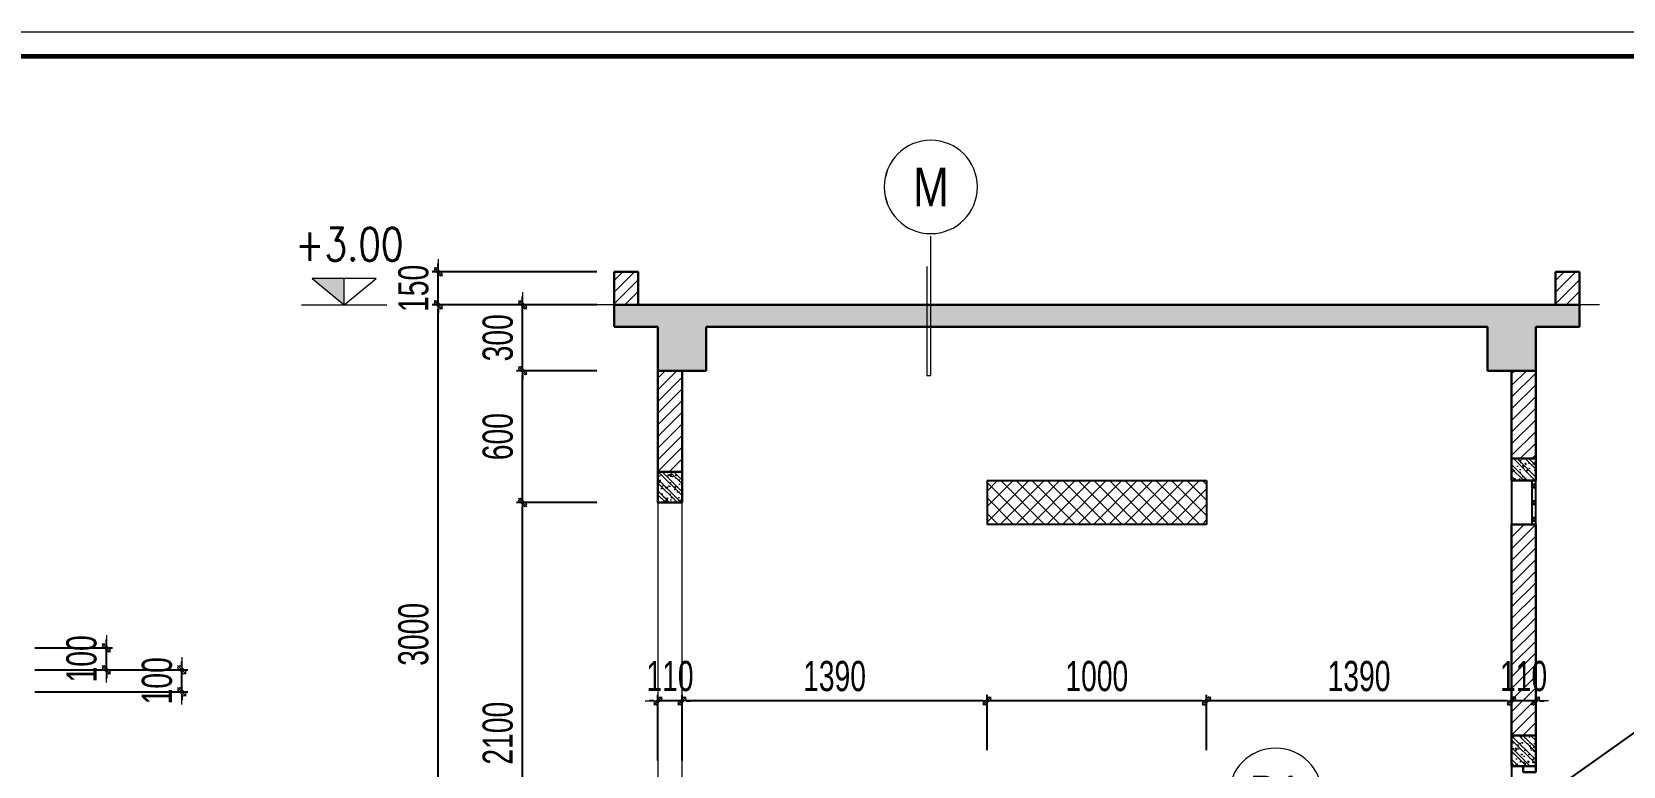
# Model space of a CAD drawing. Header units: millimetres. Extents: x 105214 to 359741, y -482084 to -322745.
# Drawn here: x 232427 to 239679, y -465825 to -462482 of the extents above; entities that cross this region are included whole.
import ezdxf
from ezdxf.enums import TextEntityAlignment as Align

# ---------------------------------------------------------------- set-up
doc = ezdxf.new("R2010")
doc.units = ezdxf.units.MM
doc.header["$LTSCALE"] = 20
doc.header["$MEASUREMENT"] = 0
doc.header["$PDMODE"] = 32
doc.linetypes.add('ACAD_ISO07W100', pattern=[3, 0, -3])
doc.linetypes.add('DASHDOT', pattern=[1, 0.5, -0.25, 0, -0.25])
doc.layers.get('Defpoints').update_dxf_attribs({"color": 1})
for name, color, linetype, lineweight in [('A-WIPEOUT', 254, 'ACAD_ISO07W100', 0), ('EG Hatch', 252, 'Continuous', 9), ('ISO', 153, 'Continuous', 13), ('LC Dim', 8, 'Continuous', 18), ('LC Hatch', 252, 'Continuous', 9), ('LC ISO', 153, 'Continuous', 13), ('LC Net dam 1', 30, 'Continuous', 30), ('LC Net manh', 16, 'Continuous', 5), ('LC Net thay', 7, 'Continuous', 25), ('LC Net truc', 8, 'DASHDOT', 13), ('LC Text1', 3, 'Continuous', 20), ('LC Text2', 7, 'Continuous', 25)]:
    doc.layers.add(name, color=color, linetype=linetype, lineweight=lineweight)
doc.layers.add('KCS_Plotter', color=11, linetype='Continuous', plot=False)
doc.layers.add('Khungten_LCDI', color=7, linetype='Continuous')
doc.styles.add('General text 2', font='arial.ttf')
doc.styles.add('HOATBIF', font='hoatbif.shx', dxfattribs={"width": 0.7})
doc.styles.add('Khungten', font='VHAVAN.TTF', dxfattribs={"width": 0.9, "height": 5000})
doc.styles.add('T1', font='Vnsimli.shx', dxfattribs={"width": 0.8})
doc.styles.add('Title', font='VHBLACK.TTF', dxfattribs={"width": 0.8})
doc.dimstyles.new('1-100(1-50)', dxfattribs={"dimscale": 50, "dimtxt": 2.5, "dimasz": 0.35, "dimexe": 0.5, "dimexo": 0, "dimgap": 0.8, "dimtad": 1, "dimdec": 0, "dimzin": 0, "dimdsep": 46, "dimtxsty": 'HOATBIF', "dimblk1": 'DOT', "dimblk2": 'DOT', "dimsah": 1, "dimcen": -1, "dimdle": 1, "dimclrd": 256, "dimclre": 256, "dimclrt": 4, "dimadec": 3, "dimazin": 2, "dimtfac": 0.333333, "dimtdec": 0, "dimtix": 1, "dimtmove": 2, "dimatfit": 3, "dimldrblk": 'DOT', "dimfxl": 1, "dimtvp": 0.833333, "dimtolj": 1, "dimtzin": 0, "dimarcsym": 0})

# ---------------------------------------------------------------- blocks, each defined once
blk = doc.blocks.new('Nha o can bo nhan vien Trung doan')
at = {"layer": 'Defpoints', "lineweight": 0}
blk.add_lwpolyline([(-1200, -14850), (-1200, 14850), (40800, 14850), (40800, -14850)], close=True, dxfattribs=at)
at = {"layer": 'Khungten_LCDI', "color": 5, "lineweight": 60}
blk.add_lwpolyline([(0, -14650), (0, 14650), (40600, 14650), (40600, -14650)], close=True, dxfattribs=at)
at = {"color": 7, "style": 'Khungten', "width": 0.8}
for tag, p in [('REVISION', (39499, -10746)), ('NGAYHT', (39546, -11609))]:
    blk.add_attdef(tag, text='', height=200, dxfattribs=at).set_placement(p, align=Align.CENTER)
at = {"layer": 'LC Text1', "style": 'Title', "width": 1.485915}
for tag, p, p2 in [('TENBANVE1', (36913, -8886), (40339, -8886)), ('TENBANVE2', (36913, -9562), (40339, -9562))]:
    blk.add_attdef(tag, text='', height=250, dxfattribs=at).set_placement(p, p2, align=Align.FIT)
at = {"layer": 'LC Text1', "style": 'Title', "width": 0.7}
blk.add_attdef('SOBANVE', text='', height=250, dxfattribs=at).set_placement((39562, -13896), align=Align.CENTER)
blk = doc.blocks.new('*U14')
at = {"layer": 'A-WIPEOUT'}
blk.add_lwpolyline([(0, 4.25), (-2.5, 3.44), (-4.04, 1.31), (-4.04, -1.31), (-2.5, -3.44), (0, -4.25), (2.5, -3.44), (4.04, -1.31), (4.04, 1.31), (2.5, 3.44)], close=True, dxfattribs=at)
at = {"layer": 'LC Text1', "style": 'General text 2', "width": 0.8, "flags": 8}
blk.add_attdef('SYMBOL', text='', height=3.5, dxfattribs=at).set_placement((0, 0), align=Align.MIDDLE_CENTER)
blk.add_wipeout([(0, 4.25), (-2.5, 3.44), (-4.04, 1.31), (-4.04, -1.31), (-2.5, -3.44), (0, -4.25), (2.5, -3.44), (4.04, -1.31), (4.04, 1.31), (2.5, 3.44)]).dxf.layer = 'A-WIPEOUT'
at = {"layer": 'LC ISO'}
blk.add_circle((0, 0), 4.25, dxfattribs=at)
blk = doc.blocks.new('DOT')
at = {"layer": 'LC Dim', "color": 4}
blk.add_line((-1, -1), (1, 1), dxfattribs=at)
at = {"layer": 'LC Dim'}
blk.add_line((-3, 0), (3, 0), dxfattribs=at)
at = {"layer": 'LC Dim', "color": 4}
blk.add_lwpolyline([(0.5, 1), (-1, -0.5), (-0.5, -1), (1, 0.5)], close=True, dxfattribs=at)
blk = doc.blocks.new('*D375')
at = {"layer": 'Defpoints', "color": 0, "transparency": 16777216}
for p in [(237780, -465527.9), (237780, -465752.5), (239170, -465752.5)]:
    blk.add_point(p, dxfattribs=at)
at = {"layer": 'LC Dim', "lineweight": -2, "transparency": 16777216}
for p, q in [((237780, -465752.5), (237780, -465500.4)), ((239150.8, -465527.9), (237799.3, -465527.9)), ((239170, -465752.5), (239170, -465500.4))]:
    blk.add_line(p, q, dxfattribs=at)
at = {"layer": 'LC Dim', "lineweight": -2, "transparency": 16777216, "xscale": 19.25, "yscale": 19.25, "zscale": 19.25, "rotation": 180}
blk.add_blockref('DOT', (237780, -465527.9), dxfattribs=at)
at = {"layer": 'LC Dim', "lineweight": -2, "transparency": 16777216, "xscale": 19.25, "yscale": 19.25, "zscale": 19.25}
blk.add_blockref('DOT', (239170, -465527.9), dxfattribs=at)
at = {"layer": 'LC Dim', "color": 4, "transparency": 16777216, "insert": (238475, -465415.2), "char_height": 137.5, "attachment_point": 5, "style": 'HOATBIF'}
blk.add_mtext('\\A1;1390', dxfattribs=at)
blk = doc.blocks.new('_Dot')
at = {"color": 0, "linetype": 'ByBlock', "lineweight": -2}
blk.add_line((-0.5, 0), (-1, 0), dxfattribs=at)
at = {"color": 0, "linetype": 'ByBlock', "const_width": 0.5}
blk.add_lwpolyline([(-0.25, 0, 1), (0.25, 0, 1)], format="xyb", close=True, dxfattribs=at)
blk = doc.blocks.new('*D376')
at = {"layer": 'Defpoints', "color": 0, "transparency": 16777216}
for p in [(236780, -465527.9), (236780, -465752.5), (237780, -465752.5)]:
    blk.add_point(p, dxfattribs=at)
at = {"layer": 'LC Dim', "lineweight": -2, "transparency": 16777216}
for p, q in [((236780, -465752.5), (236780, -465500.4)), ((237760.8, -465527.9), (236799.3, -465527.9)), ((237780, -465752.5), (237780, -465500.4))]:
    blk.add_line(p, q, dxfattribs=at)
at = {"layer": 'LC Dim', "lineweight": -2, "transparency": 16777216, "xscale": 19.25, "yscale": 19.25, "zscale": 19.25, "rotation": 180}
blk.add_blockref('DOT', (236780, -465527.9), dxfattribs=at)
at = {"layer": 'LC Dim', "lineweight": -2, "transparency": 16777216, "xscale": 19.25, "yscale": 19.25, "zscale": 19.25}
blk.add_blockref('DOT', (237780, -465527.9), dxfattribs=at)
at = {"layer": 'LC Dim', "color": 4, "transparency": 16777216, "insert": (237280, -465415.2), "char_height": 137.5, "attachment_point": 5, "style": 'HOATBIF'}
blk.add_mtext('\\A1;1000', dxfattribs=at)
blk = doc.blocks.new('*D377')
at = {"layer": 'Defpoints', "color": 0, "transparency": 16777216}
for p in [(235390, -465527.9), (235390, -465752.5), (236780, -465752.5)]:
    blk.add_point(p, dxfattribs=at)
at = {"layer": 'LC Dim', "lineweight": -2, "transparency": 16777216}
for p, q in [((235390, -465752.5), (235390, -465500.4)), ((236760.8, -465527.9), (235409.3, -465527.9)), ((236780, -465752.5), (236780, -465500.4))]:
    blk.add_line(p, q, dxfattribs=at)
at = {"layer": 'LC Dim', "lineweight": -2, "transparency": 16777216, "xscale": 19.25, "yscale": 19.25, "zscale": 19.25, "rotation": 180}
blk.add_blockref('DOT', (235390, -465527.9), dxfattribs=at)
at = {"layer": 'LC Dim', "lineweight": -2, "transparency": 16777216, "xscale": 19.25, "yscale": 19.25, "zscale": 19.25}
blk.add_blockref('DOT', (236780, -465527.9), dxfattribs=at)
at = {"layer": 'LC Dim', "color": 4, "transparency": 16777216, "insert": (236085, -465415.2), "char_height": 137.5, "attachment_point": 5, "style": 'HOATBIF'}
blk.add_mtext('\\A1;1390', dxfattribs=at)
blk = doc.blocks.new('*D378')
at = {"layer": 'Defpoints', "color": 0, "transparency": 16777216}
for p in [(234279, -463724.5), (234979.6, -463724.5), (234979.6, -466724.5)]:
    blk.add_point(p, dxfattribs=at)
at = {"layer": 'LC Dim', "lineweight": -2, "transparency": 16777216}
for p, q in [((234979.6, -463724.5), (234251.5, -463724.5)), ((234279, -466705.2), (234279, -463743.8)), ((234979.6, -466724.5), (234251.5, -466724.5))]:
    blk.add_line(p, q, dxfattribs=at)
at = {"layer": 'LC Dim', "lineweight": -2, "transparency": 16777216, "xscale": 19.25, "yscale": 19.25, "zscale": 19.25}
for p, rotation in [((234279, -463724.5), 90), ((234279, -466724.5), 270)]:
    blk.add_blockref('DOT', p, dxfattribs=dict(at, rotation=rotation))
at = {"layer": 'LC Dim', "color": 4, "transparency": 16777216, "insert": (234166.3, -465224.5), "char_height": 137.5, "attachment_point": 5, "rotation": 90, "style": 'HOATBIF'}
blk.add_mtext('\\A1;3000', dxfattribs=at)
blk = doc.blocks.new('*D379')
at = {"layer": 'Defpoints', "color": 0, "transparency": 16777216}
for p in [(234663.4, -464624.5), (234979.6, -464624.5), (234979.6, -466724.5)]:
    blk.add_point(p, dxfattribs=at)
at = {"layer": 'LC Dim', "lineweight": -2, "transparency": 16777216}
for p, q in [((234979.6, -464624.5), (234635.9, -464624.5)), ((234663.4, -466705.2), (234663.4, -464643.8)), ((234979.6, -466724.5), (234635.9, -466724.5))]:
    blk.add_line(p, q, dxfattribs=at)
at = {"layer": 'LC Dim', "lineweight": -2, "transparency": 16777216, "xscale": 19.25, "yscale": 19.25, "zscale": 19.25}
for p, rotation in [((234663.4, -464624.5), 90), ((234663.4, -466724.5), 270)]:
    blk.add_blockref('DOT', p, dxfattribs=dict(at, rotation=rotation))
at = {"layer": 'LC Dim', "color": 4, "transparency": 16777216, "insert": (234550.7, -465674.5), "char_height": 137.5, "attachment_point": 5, "rotation": 90, "style": 'HOATBIF'}
blk.add_mtext('\\A1;2100', dxfattribs=at)
blk = doc.blocks.new('*D380')
at = {"layer": 'Defpoints', "color": 0, "transparency": 16777216}
for p in [(234663.4, -464024.5), (235002.1, -464024.5), (235002.1, -464624.5)]:
    blk.add_point(p, dxfattribs=at)
at = {"layer": 'LC Dim', "lineweight": -2, "transparency": 16777216}
for p, q in [((235002.1, -464024.5), (234635.9, -464024.5)), ((234663.4, -464605.3), (234663.4, -464043.8)), ((235002.1, -464624.5), (234635.9, -464624.5))]:
    blk.add_line(p, q, dxfattribs=at)
at = {"layer": 'LC Dim', "lineweight": -2, "transparency": 16777216, "xscale": 19.25, "yscale": 19.25, "zscale": 19.25}
for p, rotation in [((234663.4, -464024.5), 90), ((234663.4, -464624.5), 270)]:
    blk.add_blockref('DOT', p, dxfattribs=dict(at, rotation=rotation))
at = {"layer": 'LC Dim', "color": 4, "transparency": 16777216, "insert": (234550.7, -464324.5), "char_height": 137.5, "attachment_point": 5, "rotation": 90, "style": 'HOATBIF'}
blk.add_mtext('\\A1;600', dxfattribs=at)
blk = doc.blocks.new('*D381')
at = {"layer": 'Defpoints', "color": 0, "transparency": 16777216}
for p in [(234663.4, -463724.5), (235002.1, -463724.5), (235002.1, -464024.5)]:
    blk.add_point(p, dxfattribs=at)
at = {"layer": 'LC Dim', "lineweight": -2, "transparency": 16777216}
for p, q in [((235002.1, -463724.5), (234635.9, -463724.5)), ((234663.4, -463705.3), (234663.4, -463686)), ((234663.4, -464024.5), (234663.4, -463724.5)), ((235002.1, -464024.5), (234635.9, -464024.5)), ((234663.4, -464043.8), (234663.4, -464063))]:
    blk.add_line(p, q, dxfattribs=at)
at = {"layer": 'LC Dim', "lineweight": -2, "transparency": 16777216, "xscale": 19.25, "yscale": 19.25, "zscale": 19.25}
for p, rotation in [((234663.4, -463724.5), 270), ((234663.4, -464024.5), 90)]:
    blk.add_blockref('DOT', p, dxfattribs=dict(at, rotation=rotation))
at = {"layer": 'LC Dim', "color": 4, "transparency": 16777216, "insert": (234550.7, -463874.5), "char_height": 137.5, "attachment_point": 5, "rotation": 90, "style": 'HOATBIF'}
blk.add_mtext('\\A1;300', dxfattribs=at)
blk = doc.blocks.new('Caodo1')
at = {"layer": 'LC Text1'}
blk.add_hatch(color=256, dxfattribs=at).paths.add_polyline_path([(0, 200), (0, 0), (243, 200)])
for p, q in [((0, 0), (0, 200)), ((324, 0), (-324, 0))]:
    blk.add_line(p, q, dxfattribs=at)
blk.add_lwpolyline([(-243, 200), (243, 200), (0, 0), (0, 0)], close=True, dxfattribs=at)
at = {"layer": 'LC Text1', "style": 'T1', "width": 0.8}
blk.add_attdef('%%P0,00', text='', height=250, dxfattribs=at).set_placement((-39, 460), align=Align.MIDDLE_CENTER)
blk = doc.blocks.new('*D355')
at = {"layer": 'Defpoints', "color": 0, "transparency": 16777216}
for p in [(235280, -465527.9), (235280, -465799), (235390, -465799)]:
    blk.add_point(p, dxfattribs=at)
at = {"layer": 'LC Dim', "lineweight": -2, "transparency": 16777216}
for p, q in [((235260.8, -465527.9), (235241.5, -465527.9)), ((235280, -465799), (235280, -465500.4)), ((235390, -465527.9), (235280, -465527.9)), ((235390, -465799), (235390, -465500.4)), ((235409.3, -465527.9), (235428.5, -465527.9))]:
    blk.add_line(p, q, dxfattribs=at)
at = {"layer": 'LC Dim', "lineweight": -2, "transparency": 16777216, "xscale": 19.25, "yscale": 19.25, "zscale": 19.25}
blk.add_blockref('DOT', (235280, -465527.9), dxfattribs=at)
at = {"layer": 'LC Dim', "lineweight": -2, "transparency": 16777216, "xscale": 19.25, "yscale": 19.25, "zscale": 19.25, "rotation": 180}
blk.add_blockref('DOT', (235390, -465527.9), dxfattribs=at)
at = {"layer": 'LC Dim', "color": 4, "transparency": 16777216, "insert": (235335, -465415.2), "char_height": 137.5, "attachment_point": 5, "style": 'HOATBIF'}
blk.add_mtext('\\A1;110', dxfattribs=at)
blk = doc.blocks.new('*D356')
at = {"layer": 'Defpoints', "color": 0, "transparency": 16777216}
for p in [(239170, -465527.9), (239170, -465799), (239280, -465799)]:
    blk.add_point(p, dxfattribs=at)
at = {"layer": 'LC Dim', "lineweight": -2, "transparency": 16777216}
for p, q in [((239150.8, -465527.9), (239131.5, -465527.9)), ((239170, -465799), (239170, -465500.4)), ((239280, -465527.9), (239170, -465527.9)), ((239280, -465799), (239280, -465500.4)), ((239299.3, -465527.9), (239318.5, -465527.9))]:
    blk.add_line(p, q, dxfattribs=at)
at = {"layer": 'LC Dim', "lineweight": -2, "transparency": 16777216, "xscale": 19.25, "yscale": 19.25, "zscale": 19.25}
blk.add_blockref('DOT', (239170, -465527.9), dxfattribs=at)
at = {"layer": 'LC Dim', "lineweight": -2, "transparency": 16777216, "xscale": 19.25, "yscale": 19.25, "zscale": 19.25, "rotation": 180}
blk.add_blockref('DOT', (239280, -465527.9), dxfattribs=at)
at = {"layer": 'LC Dim', "color": 4, "transparency": 16777216, "insert": (239225, -465415.2), "char_height": 137.5, "attachment_point": 5, "style": 'HOATBIF'}
blk.add_mtext('\\A1;110', dxfattribs=at)
blk = doc.blocks.new('*D383')
at = {"layer": 'Defpoints', "color": 0, "ltscale": 2, "transparency": 16777216}
for p in [(234279, -463574.5), (235002.1, -463574.5), (235002.1, -463724.5)]:
    blk.add_point(p, dxfattribs=at)
at = {"layer": 'LC Dim', "lineweight": -2, "ltscale": 2, "transparency": 16777216}
for p, q in [((235002.1, -463574.5), (234251.5, -463574.5)), ((234279, -463555.3), (234279, -463536)), ((234279, -463724.5), (234279, -463574.5)), ((235002.1, -463724.5), (234251.5, -463724.5)), ((234279, -463743.8), (234279, -463763))]:
    blk.add_line(p, q, dxfattribs=at)
at = {"layer": 'LC Dim', "lineweight": -2, "ltscale": 2, "transparency": 16777216, "xscale": 19.25, "yscale": 19.25, "zscale": 19.25}
for p, rotation in [((234279, -463574.5), 270), ((234279, -463724.5), 90)]:
    blk.add_blockref('DOT', p, dxfattribs=dict(at, rotation=rotation))
at = {"layer": 'LC Dim', "color": 4, "ltscale": 2, "transparency": 16777216, "insert": (234166.3, -463649.5), "char_height": 137.5, "attachment_point": 5, "rotation": 90, "style": 'HOATBIF'}
blk.add_mtext('\\A1;150', dxfattribs=at)
blk = doc.blocks.new('*D388')
at = {"layer": 'Defpoints', "color": 0, "ltscale": 2, "transparency": 16777216}
for p in [(232441.2, -465386), (233110.4, -465386), (232441.2, -465486)]:
    blk.add_point(p, dxfattribs=at)
at = {"layer": 'LC Dim', "lineweight": -2, "ltscale": 2, "transparency": 16777216}
for p, q in [((232441.2, -465386), (233137.9, -465386)), ((233110.4, -465366.8), (233110.4, -465347.5)), ((233110.4, -465486), (233110.4, -465386)), ((232441.2, -465486), (233137.9, -465486)), ((233110.4, -465505.2), (233110.4, -465524.5))]:
    blk.add_line(p, q, dxfattribs=at)
at = {"layer": 'LC Dim', "lineweight": -2, "ltscale": 2, "transparency": 16777216, "xscale": 19.25, "yscale": 19.25, "zscale": 19.25}
for p, rotation in [((233110.4, -465386), 270), ((233110.4, -465486), 90)]:
    blk.add_blockref('DOT', p, dxfattribs=dict(at, rotation=rotation))
at = {"layer": 'LC Dim', "color": 4, "ltscale": 2, "transparency": 16777216, "insert": (232997.7, -465436), "char_height": 137.5, "attachment_point": 5, "rotation": 90, "style": 'HOATBIF'}
blk.add_mtext('\\A1;100', dxfattribs=at)
blk = doc.blocks.new('*D389')
at = {"layer": 'Defpoints', "color": 0, "ltscale": 2, "transparency": 16777216}
for p in [(232441.2, -465286), (232766.7, -465286), (232441.2, -465386)]:
    blk.add_point(p, dxfattribs=at)
at = {"layer": 'LC Dim', "lineweight": -2, "ltscale": 2, "transparency": 16777216}
for p, q in [((232766.7, -465266.8), (232766.7, -465247.5)), ((232441.2, -465286), (232794.2, -465286)), ((232766.7, -465386), (232766.7, -465286)), ((232441.2, -465386), (232794.2, -465386)), ((232766.7, -465405.3), (232766.7, -465424.5))]:
    blk.add_line(p, q, dxfattribs=at)
at = {"layer": 'LC Dim', "lineweight": -2, "ltscale": 2, "transparency": 16777216, "xscale": 19.25, "yscale": 19.25, "zscale": 19.25}
for p, rotation in [((232766.7, -465286), 270), ((232766.7, -465386), 90)]:
    blk.add_blockref('DOT', p, dxfattribs=dict(at, rotation=rotation))
at = {"layer": 'LC Dim', "color": 4, "ltscale": 2, "transparency": 16777216, "insert": (232653.9, -465336), "char_height": 137.5, "attachment_point": 5, "rotation": 90, "style": 'HOATBIF'}
blk.add_mtext('\\A1;100', dxfattribs=at)

msp = doc.modelspace()

# ---------------------------------------------------------------- hatches: boundary and pattern name
at = {"layer": 'EG Hatch'}
h = msp.add_hatch(dxfattribs=at)
h.set_pattern_fill('ANSI37', color=256, scale=400, style=0)
h.set_pattern_definition([(45, (374226.03, -444506.083), (-35.355339, 35.355339), []), (135, (374226.03, -444506.083), (-35.355339, -35.355339), [])])
h.paths.add_polyline_path([(236780, -464524.2), (236780, -464724.2), (237780, -464724.2), (237780, -464524.2)])
at = {"layer": 'LC Hatch'}
h = msp.add_hatch(dxfattribs=at)
h.set_pattern_fill('ANSI31', color=256, scale=300)
h.set_pattern_definition([(45, (576662.107, -74514.574), (-26.5165043, 26.5165043), [])])
h.paths.add_polyline_path([(235190, -463574.5), (235080, -463574.5), (235080, -463724.5), (235190, -463724.5)])
h = msp.add_hatch(dxfattribs=at)
h.set_pattern_fill('ANSI31', color=256, scale=300)
h.set_pattern_definition([(45, (580952.107, -74514.574), (-26.5165043, 26.5165043), [])])
h.paths.add_polyline_path([(239480, -463574.5), (239370, -463574.5), (239370, -463724.5), (239480, -463724.5)])
at = {"layer": 'LC Hatch', "ltscale": 2}
h = msp.add_hatch(dxfattribs=at)
h.set_pattern_fill('BTCT', color=256, scale=10, angle=90)
h.set_pattern_definition([(140, (580952.11, -74514.574), (6.2752135, 71.726018), [7.5, -82.5]), (85, (580952.11, -74514.574), (-75.219213, -13.875133), [6, -66]), (190.4514, (580952.63, -74508.6), (-68.943954, 57.850938), [6.374019, -70.114211]), (136.1842, (580932.11, -74514.574), (16.551901, 106.724105), [11.25, -123.75]), (186.6356, (580933.49, -74505.68), (-97.411787, 93.46627), [9.561029, -105.1713]), (81.1842, (580932.11, -74514.57), (-97.41186, 93.466195), [9, -99]), (111, (580937.11, -74504.574), (40.261889, 59.690705), [7.5, -82.5]), (56, (580937.11, -74504.574), (-72.515005, 24.331533), [6, -66]), (161.4514, (580940.46, -74499.6), (-32.25305, 84.022263), [6.374019, -70.114211]), (127.5, (580952.107, -74514.574), (-33.2893854, 1.2159855), [0, -65.2, 0, -67, 0, -66.25]), (97.5, (580952.107, -74514.574), (-39.4411712, 26.3069537), [0, -38.2, 0, -63.7, 0, -25.25]), (57.5, (580952.107, -74536.874), (2.2554872, 53.3822436), [0, -25, 0, -78, 0, -103.5]), (47.5, (580952.107, -74546.874), (-10.0104982, 58.318617), [0, -32.5, 0, -51.8, 0, -73.5]), (135, (580952.107, -74514.574), (-26.5165043, -26.5165043), []), (135, (580952.107, -74496.897), (-26.5165043, -26.5165043), [])])
h.paths.add_polyline_path([(239480, -463724.5), (235080, -463724.5), (235080, -463824.5), (235280, -463824.5), (235280, -464024.5), (235500, -464024.5), (235500, -463824.5), (239060, -463824.5), (239060, -464024.5), (239280, -464024.5), (239280, -463824.5), (239480, -463824.5)])
at = {"layer": 'LC Hatch'}
h = msp.add_hatch(dxfattribs=at)
h.set_pattern_fill('ANSI31', color=256, scale=300)
h.set_pattern_definition([(45, (365007.844, -524241.664), (-26.516504, 26.516504), [])])
h.paths.add_polyline_path([(235390, -464484.5), (235280, -464484.5), (235280, -464024.5), (235390, -464024.5)])
h = msp.add_hatch(dxfattribs=at)
h.set_pattern_fill('ANSI31', color=256, scale=300)
h.set_pattern_definition([(45, (361117.844, -523941.664), (-26.516504, 26.516504), [])])
h.paths.add_polyline_path([(239280, -465684.5), (239170, -465684.5), (239170, -464724.5), (239280, -464724.5)])
h.paths.add_polyline_path([(239170, -464024.5), (239280, -464024.5), (239280, -464424.5), (239170, -464424.5)])
h = msp.add_hatch(dxfattribs=at)
h.set_pattern_fill('BTCT', color=256, scale=10, angle=90)
h.set_pattern_definition([(140, (372525.664, -496531.877), (6.275213, 71.726018), [7.5, -82.5]), (85, (372525.664, -496531.88), (-75.219213, -13.875133), [6, -66]), (190.4514, (372526.19, -496525.9), (-68.943954, 57.850938), [6.37402, -70.11421]), (136.1842, (372505.66, -496531.88), (16.5519, 106.724105), [11.25, -123.75]), (186.6356, (372507.04, -496522.98), (-97.41179, 93.46627), [9.56103, -105.1713]), (81.1842, (372505.66, -496531.88), (-97.41186, 93.466195), [9, -99]), (111, (372510.664, -496521.877), (40.26189, 59.690705), [7.5, -82.5]), (56, (372510.664, -496521.88), (-72.515005, 24.331533), [6, -66]), (161.4514, (372514.02, -496516.9), (-32.25305, 84.022263), [6.37402, -70.11421]), (127.5, (372525.664, -496531.877), (-33.2893854, 1.2159855), [0, -65.2, 0, -67, 0, -66.25]), (97.5, (372525.664, -496531.877), (-39.441171, 26.306954), [0, -38.2, 0, -63.7, 0, -25.25]), (57.5, (372525.664, -496554.177), (2.255487, 53.3822436), [0, -25, 0, -78, 0, -103.5]), (47.5, (372525.664, -496564.177), (-10.010498, 58.318617), [0, -32.5, 0, -51.8, 0, -73.5]), (135, (372525.664, -496531.877), (-26.516504, -26.516504), []), (135, (372525.664, -496514.2), (-26.516504, -26.516504), [])])
h.paths.add_polyline_path([(239170, -464424.5), (239280, -464424.5), (239280, -464524.5), (239170, -464524.5)])
h = msp.add_hatch(dxfattribs=at)
h.set_pattern_fill('BTCT', color=256, scale=10, angle=90)
h.set_pattern_definition([(140, (376305.664, -496631.877), (6.275213, 71.726018), [7.5, -82.5]), (85, (376305.664, -496631.88), (-75.219213, -13.875133), [6, -66]), (190.4514, (376306.19, -496625.9), (-68.943954, 57.850938), [6.37402, -70.11421]), (136.1842, (376285.66, -496631.88), (16.5519, 106.724105), [11.25, -123.75]), (186.6356, (376287.04, -496622.98), (-97.41179, 93.46627), [9.56103, -105.1713]), (81.1842, (376285.66, -496631.88), (-97.41186, 93.466195), [9, -99]), (111, (376290.664, -496621.877), (40.26189, 59.690705), [7.5, -82.5]), (56, (376290.664, -496621.88), (-72.515005, 24.331533), [6, -66]), (161.4514, (376294.02, -496616.9), (-32.25305, 84.022263), [6.37402, -70.11421]), (127.5, (376305.664, -496631.877), (-33.2893854, 1.2159855), [0, -65.2, 0, -67, 0, -66.25]), (97.5, (376305.664, -496631.877), (-39.441171, 26.306954), [0, -38.2, 0, -63.7, 0, -25.25]), (57.5, (376305.664, -496654.177), (2.255487, 53.3822436), [0, -25, 0, -78, 0, -103.5]), (47.5, (376305.664, -496664.177), (-10.010498, 58.318617), [0, -32.5, 0, -51.8, 0, -73.5]), (135, (376305.664, -496631.877), (-26.516504, -26.516504), []), (135, (376305.664, -496614.2), (-26.516504, -26.516504), [])])
h.paths.add_polyline_path([(235390, -464484.5), (235280, -464484.5), (235280, -464624.5), (235390, -464624.5)])
h = msp.add_hatch(dxfattribs=at)
h.set_pattern_fill('BTCT', color=256, scale=10, angle=90)
h.set_pattern_definition([(140, (372525.664, -498031.877), (6.275213, 71.726018), [7.5, -82.5]), (85, (372525.664, -498031.88), (-75.219213, -13.875133), [6, -66]), (190.4514, (372526.19, -498025.9), (-68.943954, 57.850938), [6.37402, -70.11421]), (136.1842, (372505.66, -498031.88), (16.5519, 106.724105), [11.25, -123.75]), (186.6356, (372507.04, -498022.98), (-97.41179, 93.46627), [9.56103, -105.1713]), (81.1842, (372505.66, -498031.88), (-97.41186, 93.466195), [9, -99]), (111, (372510.664, -498021.877), (40.26189, 59.690705), [7.5, -82.5]), (56, (372510.664, -498021.88), (-72.515005, 24.331533), [6, -66]), (161.4514, (372514.02, -498016.9), (-32.25305, 84.022263), [6.37402, -70.11421]), (127.5, (372525.664, -498031.877), (-33.2893854, 1.2159855), [0, -65.2, 0, -67, 0, -66.25]), (97.5, (372525.664, -498031.877), (-39.441171, 26.306954), [0, -38.2, 0, -63.7, 0, -25.25]), (57.5, (372525.664, -498054.177), (2.255487, 53.3822436), [0, -25, 0, -78, 0, -103.5]), (47.5, (372525.664, -498064.177), (-10.010498, 58.318617), [0, -32.5, 0, -51.8, 0, -73.5]), (135, (372525.664, -498031.877), (-26.516504, -26.516504), []), (135, (372525.664, -498014.2), (-26.516504, -26.516504), [])])
h.paths.add_polyline_path([(239170, -465824.5), (239280, -465824.5), (239280, -465684.5), (239170, -465684.5)])

# ---------------------------------------------------------------- linework, layer by layer
at = {"layer": 'ISO', "elevation": 0}
msp.add_lwpolyline([(236505.4, -463549.9), (236505.4, -464045.6), (236523.5, -464045.6), (236523.5, -463412.1)], dxfattribs=at)
at = {"layer": 'LC ISO', "ltscale": 2}
msp.add_lwpolyline([(235390, -464624.5), (235280, -464624.5), (235280, -466724.5), (235390, -466724.5)], close=True, dxfattribs=at)
at = {"layer": 'LC Net dam 1'}
for p, q in [((235080, -463574.5), (235190, -463574.5)), ((235080, -463724.5), (235080, -463574.5)), ((235190, -463724.5), (235190, -463574.5)), ((239480, -463574.5), (239370, -463574.5)), ((239370, -463724.5), (239370, -463574.5)), ((239480, -463724.5), (239480, -463574.5)), ((235080, -463724.5), (235080, -463824.5)), ((239480, -463824.5), (239480, -463724.5)), ((235280, -463824.5), (235280, -464484.5)), ((235500, -463824.5), (235500, -464024.5)), ((239060, -464024.5), (239060, -463824.5)), ((239280, -464424.5), (239280, -463824.5)), ((235390, -464024.5), (235390, -464484.5)), ((239170, -464424.5), (239170, -464024.5)), ((239170, -464424.5), (239280, -464424.5)), ((239170, -464424.5), (239280, -464424.5)), ((239170, -464424.5), (239170, -464524.5)), ((239170, -464424.5), (239280, -464424.5)), ((239280, -464424.5), (239280, -464524.5)), ((235280, -464484.5), (235390, -464484.5)), ((235280, -464484.5), (235390, -464484.5)), ((235280, -464484.5), (235280, -464624.5)), ((235390, -464484.5), (235390, -464624.5)), ((239170, -464524.5), (239280, -464524.5)), ((235280, -464624.5), (235390, -464624.5)), ((239170, -465824.5), (239170, -464724.5)), ((239170, -464724.5), (239280, -464724.5)), ((239280, -465824.5), (239280, -464724.5)), ((239170, -465684.5), (239280, -465684.5)), ((239170, -465824.5), (239280, -465824.5))]:
    msp.add_line(p, q, dxfattribs=at)
at = {"layer": 'LC Net dam 1', "ltscale": 15}
for p, q in [((239480, -463724.5), (235080, -463724.5)), ((235280, -463824.5), (235080, -463824.5)), ((239060, -463824.5), (235500, -463824.5)), ((239480, -463824.5), (239280, -463824.5)), ((235500, -464024.5), (235280, -464024.5)), ((239280, -464024.5), (239060, -464024.5))]:
    msp.add_line(p, q, dxfattribs=at)
at = {"layer": 'LC Net dam 1'}
for points in [[(239279, -464556.5), (239265, -464556.5), (239265, -464542.5), (239279, -464542.5)], [(239279, -464632.5), (239265, -464632.5), (239265, -464618.5), (239279, -464618.5)], [(239279, -464708.5), (239265, -464708.5), (239265, -464694.5), (239279, -464694.5)], [(239280, -465824.5), (239280, -465851.2), (239223, -465851.2), (239223, -465824.5)]]:
    msp.add_lwpolyline(points, close=True, dxfattribs=at)
at = {"layer": 'LC Net thay'}
for p, q in [((236780, -464524.2), (237780, -464524.2)), ((236780, -464524.2), (236780, -464724.2)), ((237780, -464524.2), (237780, -464724.2)), ((239170, -464524.5), (239170, -464724.5)), ((239264, -464724.5), (239264, -464524.5)), ((239280, -464724.5), (239280, -464524.5)), ((237780, -464724.2), (236780, -464724.2)), ((239170, -465824.5), (239170, -466424.5))]:
    msp.add_line(p, q, dxfattribs=at)
at = {"layer": 'LC Net truc', "ltscale": 20}
msp.add_line((239570.3, -463724.5), (234989.7, -463724.5), dxfattribs=at)

# ---------------------------------------------------------------- block references
at = {"layer": 'LC Net thay', "xscale": 0.55, "yscale": 0.55, "zscale": 0.55}
msp.add_blockref('Nha o can bo nhan vien Trung doan', (221801.3, -470649.3), dxfattribs=at)
at = {"layer": 'LC Text1'}
ref = msp.add_blockref('Caodo1', (233850.4, -463724.5), dxfattribs=dict(at, xscale=-0.6, yscale=0.6, zscale=0.6))
ref.add_attrib('%%P0,00', '+3.00', dxfattribs={"layer": 'LC Text2', "color": 4, "height": 150, "style": 'T1', "width": 0.8}).set_placement((233873.8, -463448.8), align=Align.MIDDLE_CENTER)

# ---------------------------------------------------------------- dimensions: what is measured, and where the dimension line sits
at = {"layer": 'LC Dim', "ltscale": 2}
for base, p1, p2, picture, middle in [((234279, -463574.5), (235002.1, -463724.5), (235002.1, -463574.5), '*D383', (234166.3, -463649.5)), ((232766.7, -465286), (232441.2, -465386), (232441.2, -465286), '*D389', (232653.9, -465336)), ((233110.4, -465386), (232441.2, -465486), (232441.2, -465386), '*D388', (232997.7, -465436))]:
    dim = msp.add_linear_dim(base=base, p1=p1, p2=p2, angle=90, dimstyle='1-100(1-50)', override={"dimscale": 55}, dxfattribs=at)
    dim.commit()
    dim.dimension.update_dxf_attribs({"geometry": picture, "text_midpoint": middle})
at = {"layer": 'LC Dim'}
for base, p1, p2, angle, override, picture, middle in [((234279, -463724.5), (234979.6, -466724.5), (234979.6, -463724.5), 90, {"dimscale": 55}, '*D378', (234166.3, -465224.5)), ((234663.4, -463724.5), (235002.1, -464024.5), (235002.1, -463724.5), 90, {"dimscale": 55}, '*D381', (234550.7, -463874.5)), ((234663.4, -464024.5), (235002.1, -464624.5), (235002.1, -464024.5), 90, {"dimscale": 55}, '*D380', (234550.7, -464324.5)), ((234663.4, -464624.5), (234979.6, -466724.5), (234979.6, -464624.5), 90, {"dimscale": 55}, '*D379', (234550.7, -465674.5)), ((235390, -465527.9), (236780, -465752.5), (235390, -465752.5), 180, {"dimscale": 55, "dimfxl": 0.5, "dimarcsym": 1}, '*D377', (236085, -465415.2)), ((236780, -465527.9), (237780, -465752.5), (236780, -465752.5), 180, {"dimscale": 55, "dimfxl": 0.5, "dimarcsym": 1}, '*D376', (237280, -465415.2)), ((237780, -465527.9), (239170, -465752.5), (237780, -465752.5), 180, {"dimscale": 55, "dimfxl": 0.5, "dimarcsym": 1}, '*D375', (238475, -465415.2))]:
    dim = msp.add_linear_dim(base=base, p1=p1, p2=p2, angle=angle, dimstyle='1-100(1-50)', override=override, dxfattribs=at)
    dim.commit()
    dim.dimension.update_dxf_attribs({"geometry": picture, "text_midpoint": middle})
for base, p1, p2, picture, middle in [((235280, -465527.9), (235390, -465799), (235280, -465799), '*D355', (235335, -465415.2)), ((239170, -465527.9), (239280, -465799), (239170, -465799), '*D356', (239225, -465415.2))]:
    dim = msp.add_linear_dim(base=base, p1=p1, p2=p2, dimstyle='1-100(1-50)', override={"dimscale": 55, "dimfxl": 0.5, "dimarcsym": 1}, dxfattribs=at)
    dim.commit()
    dim.dimension.update_dxf_attribs({"geometry": picture, "text_midpoint": middle})

# ---------------------------------------------------------------- leaders
msp.add_leader([(231722.9, -465730), (233479.6, -466735.5)], dimstyle='1-100(1-50)', override={"dimasz": 3}, dxfattribs=at)

# ---------------------------------------------------------------- next in the draw order: block references
at = {"layer": 'LC Net manh'}
ref = msp.add_blockref('*U14', (236523.5, -463187.9), dxfattribs=dict(at, xscale=-50, yscale=50, zscale=50))
ref.add_attrib('SYMBOL', 'M', dxfattribs={"layer": 'LC Text1', "height": 175, "style": 'General text 2', "width": 0.8}).set_placement((236523.8, -463187.9), align=Align.MIDDLE_CENTER)
ref = msp.add_blockref('*U14', (238095, -465955.4), dxfattribs=dict(at, xscale=-50, yscale=50, zscale=50))
ref.add_attrib('SYMBOL', 'B1', dxfattribs={"layer": 'LC Text1', "height": 175, "style": 'General text 2', "width": 0.8}).set_placement((238095.3, -465955.4), align=Align.MIDDLE_CENTER)

# ---------------------------------------------------------------- next in the draw order: linework, layer by layer
at = {"layer": 'KCS_Plotter', "ltscale": 2}
msp.add_line((221141.3, -478816.8), (244241.3, -462481.8), dxfattribs=at)

doc.saveas('drawing.dxf')
